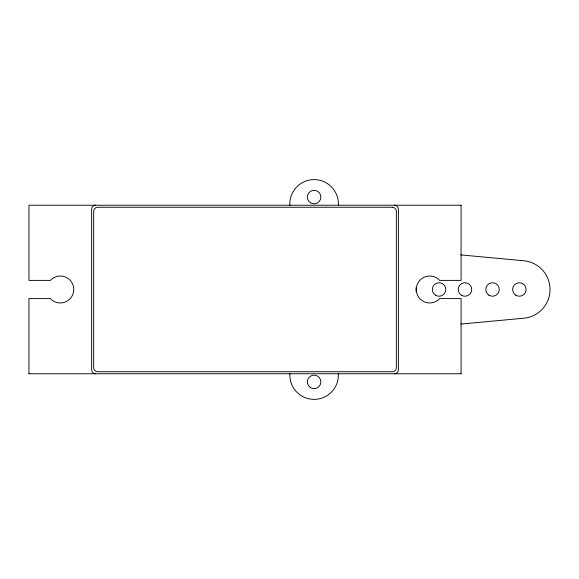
<?xml version="1.0" encoding="UTF-8"?>
<svg xmlns="http://www.w3.org/2000/svg" width="579" height="579" viewBox="0 0 579 579"><rect width="100%" height="100%" fill="white"/><g stroke="black" fill="none" stroke-linecap="round" stroke-linejoin="round"><path stroke-width="0.87" d="M28.95 373.759L28.95 298.59L50.351 298.59A13.483 13.483 0 0 0 69.69 299.169A13.483 13.483 0 0 0 69.69 279.816A13.483 13.483 0 0 0 50.351 280.388L28.95 280.388L28.95 205.227L461.079 205.227L461.079 280.388L439.678 280.388A13.483 13.483 0 0 0 420.34 279.816A13.483 13.483 0 0 0 420.34 299.169A13.483 13.483 0 0 0 439.678 298.59L461.079 298.59L461.079 373.759L28.95 373.759L29.232 373.477M460.587 205.719L460.978 205.328M95.209 205.256L95.694 205.227A4.046 4.046 0 0 0 91.648 209.265L91.648 369.713A4.046 4.046 0 0 0 95.694 373.759L95.303 373.744M460.855 324.066L523.886 318.211A28.849 28.849 0 0 0 523.886 260.767L460.855 254.919M394.726 373.744L394.342 373.759A4.046 4.046 0 0 0 398.388 369.713L398.388 209.265A4.046 4.046 0 0 0 394.342 205.227L394.827 205.256M460.587 373.267L461.058 373.737M338.382 205.675L338.382 203.873A24.267 24.267 0 0 0 314.115 179.606A24.267 24.267 0 0 0 289.847 203.873L289.847 205.675M338.382 373.303L338.382 375.112A24.267 24.267 0 0 1 314.115 399.38A24.267 24.267 0 0 1 289.847 375.112L289.847 373.303M415.99 287.785A6.738 6.738 0 0 1 415.99 291.194M392.316 207.246L97.713 207.246A4.046 4.046 0 0 0 93.668 211.292L93.668 367.694A4.046 4.046 0 0 0 97.713 371.74L392.316 371.74A4.046 4.046 0 0 0 396.362 367.694L396.362 211.292A4.046 4.046 0 0 0 392.316 207.246M310.532 387.612A6.738 6.738 0 0 0 320.853 382.147A6.738 6.738 0 0 0 310.959 375.945A6.738 6.738 0 0 0 310.532 387.612M515.773 295.203A6.738 6.738 0 0 0 526.094 289.739A6.738 6.738 0 0 0 516.2 283.536A6.738 6.738 0 0 0 515.773 295.203M488.966 295.203A6.738 6.738 0 0 0 499.286 289.739A6.738 6.738 0 0 0 489.393 283.536A6.738 6.738 0 0 0 488.966 295.203M461.391 295.203A6.738 6.738 0 0 0 471.711 289.739A6.738 6.738 0 0 0 461.818 283.536A6.738 6.738 0 0 0 461.391 295.203M435.473 295.203A6.738 6.738 0 0 0 445.794 289.739A6.738 6.738 0 0 0 435.9 283.536A6.738 6.738 0 0 0 435.473 295.203M310.532 202.795A6.738 6.738 0 0 0 320.853 197.33A6.738 6.738 0 0 0 310.959 191.121A6.738 6.738 0 0 0 310.532 202.795"/></g></svg>
